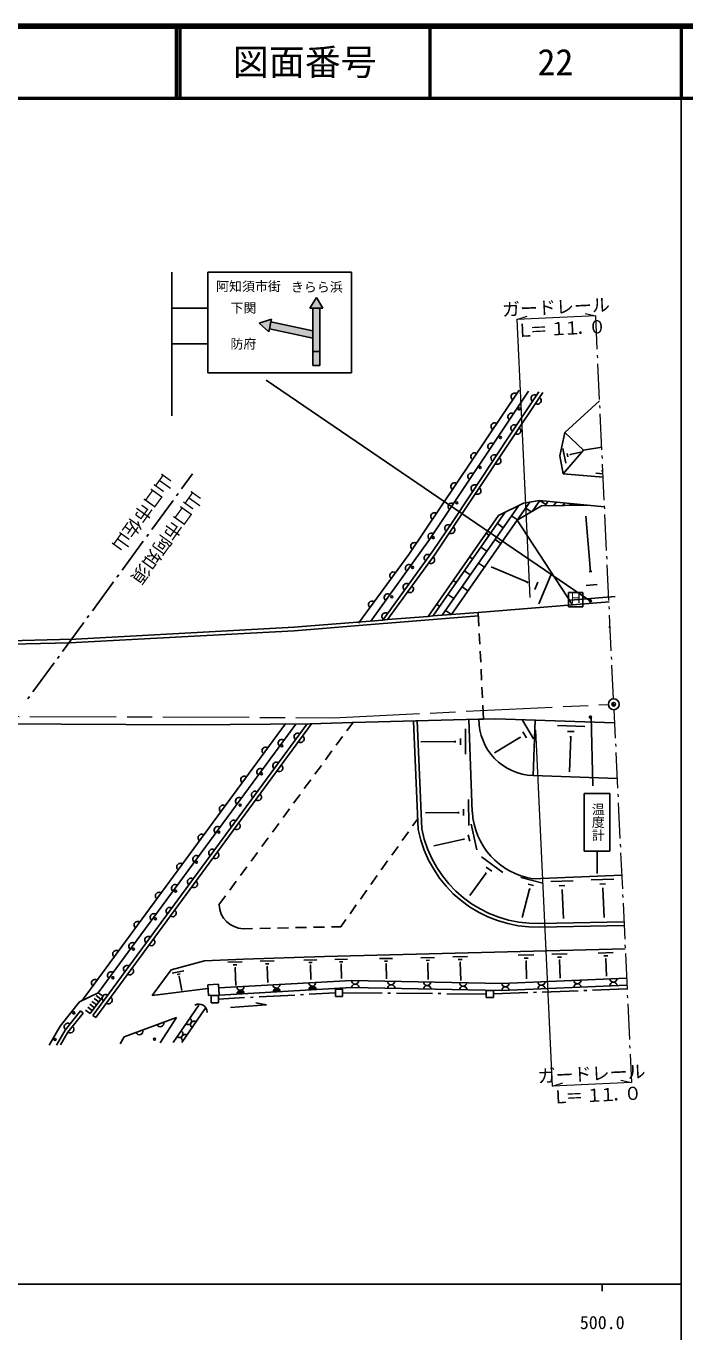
# Model space of a CAD drawing. Units: millimetres, scale not verified. Extents: x 40000 to 680000, y 20000 to 380000.
# Drawn here: x 487854 to 579500, y 198357 to 380000 of the extents above; entities that cross this region are included whole.
import ezdxf
from ezdxf.enums import TextEntityAlignment as Align

# ---------------------------------------------------------------- set-up
doc = ezdxf.new("R2010")
doc.units = ezdxf.units.MM
doc.header["$LTSCALE"] = 1000
doc.header["$PDMODE"] = 32
doc.header["$PDSIZE"] = 500
doc.linetypes.add('CHAIN', pattern=[18.5, 12, -1.5, 3.5, -1.5])
for name, color, linetype, lineweight in [('M-BGD', 7, 'Continuous', 25), ('M-BGD-HTXT', 7, 'Continuous', 13), ('M-BMK', 2, 'CHAIN', 13), ('M-BMK-ROW', 30, 'Continuous', 25), ('M-BMK-SRVR', 3, 'Continuous', 25), ('M-STR-HTXT', 7, 'Continuous', 13), ('M-STR-STR1', 1, 'Continuous', 25), ('M-STR-STRC', 7, 'Continuous', 25), ('M-TTL', 2, 'Continuous', 140), ('M-TTL-BAND', 7, 'Continuous', 25), ('M-TTL-LINE', 7, 'Continuous', 50)]:
    doc.layers.add(name, color=color, linetype=linetype, lineweight=lineweight)
for name, color, linetype in [('M-BMK-HTXT', 7, 'Continuous'), ('M-OTRS', 6, 'Continuous'), ('M-TTL-TXT', 7, 'Continuous')]:
    doc.layers.add(name, color=color, linetype=linetype)
doc.styles.add('@ＭＳ ゴシック', font='')
doc.styles.add('ＭＳ ゴシック', font='')
doc.styles.get('@ＭＳ ゴシック').set_extended_font_data('@MS Gothic')
doc.styles.get('ＭＳ ゴシック').set_extended_font_data('MS Gothic')

msp = doc.modelspace()

# ---------------------------------------------------------------- hatches: boundary and pattern name
at = {"layer": 'M-STR-STRC'}
for points in [[(528232, 342246), (529132, 340746), (528732, 340746), (528732, 332796), (527732, 332796), (527732, 340746), (527332, 340746)], [(520282, 338686), (521982, 339246), (521902, 338856), (527732, 337606), (527732, 336586), (521692, 337876), (521612, 337486)]]:
    msp.add_hatch(color=256, dxfattribs=at).paths.add_polyline_path(points)

# ---------------------------------------------------------------- linework, layer by layer
at = {"layer": 'M-BGD'}
for p, q in [((541089, 306505), (556434, 329370)), ((543983, 308574), (557747, 329241)), ((554680, 322381), (559181, 329103)), ((555151, 322161), (559742, 329044)), ((567643, 327892), (562797, 323475)), ((562100, 320206), (562797, 323475)), ((562797, 323475), (565377, 320992)), ((544748, 306540), (555151, 322161)), ((551279, 317254), (554680, 322381)), ((562565, 317721), (562100, 320206)), ((562530, 321249), (562953, 319215)), ((565377, 320992), (562565, 317731)), ((563102, 320568), (563203, 320067)), ((563543, 320468), (563573, 320338)), ((563563, 320398), (565036, 320711)), ((567942, 321407), (565377, 320992)), ((567907, 318159), (568097, 318139)), ((511003, 317700), (509474, 315612)), ((549568, 314656), (551279, 317254)), ((562575, 317731), (568138, 317237)), ((567115, 317817), (568118, 317738)), ((509002, 314967), (508765, 314644)), ((547227, 311094), (549568, 314656)), ((508293, 313999), (505339, 309964)), ((556386, 313302), (545732, 298041)), ((557067, 313633), (553571, 311905)), ((557939, 313775), (556188, 311267)), ((559564, 313286), (556188, 311267)), ((559272, 313987), (557067, 313633)), ((557359, 312942), (558111, 312412)), ((559312, 313987), (558282, 312523)), ((568335, 313118), (559272, 313987)), ((559372, 313977), (560145, 313437)), ((565969, 313355), (559564, 313286)), ((560455, 313879), (560045, 313287)), ((561608, 313770), (561278, 313308)), ((562751, 313661), (562510, 313320)), ((563412, 313602), (563763, 313352)), ((563893, 313553), (563743, 313332)), ((565046, 313444), (564976, 313344)), ((553571, 311905), (543787, 297888)), ((554513, 312367), (544439, 297939)), ((544496, 307061), (547227, 311094)), ((556188, 311267), (547025, 298143)), ((556188, 311267), (547025, 298143)), ((553412, 310802), (554235, 310222)), ((555386, 311867), (556208, 311297)), ((563873, 299499), (556188, 311267)), ((566382, 304124), (565720, 311841)), ((504866, 309319), (504630, 308996)), ((551861, 309446), (552272, 309156)), ((504158, 308351), (501204, 304316)), ((535809, 297246), (543983, 308574)), ((537473, 297378), (544496, 307061)), ((551121, 307511), (551944, 306941)), ((553095, 308586), (553917, 308006)), ((534116, 296963), (541089, 306505)), ((538125, 297439), (544748, 306540)), ((549560, 306156), (549971, 305865)), ((550794, 305295), (551616, 304725)), ((500731, 303671), (500495, 303348)), ((548821, 304230), (549643, 303650)), ((557623, 302638), (552539, 304766)), ((560850, 303625), (559181, 299643)), ((566182, 304113), (566573, 304144)), ((500022, 302702), (497069, 298668)), ((547269, 302865), (547680, 302585)), ((548503, 302004), (549326, 301434)), ((557673, 302759), (557574, 302508)), ((559027, 302630), (558617, 301637)), ((565763, 302198), (567317, 302331)), ((546530, 300939), (547352, 300369)), ((563601, 300141), (569805, 300670)), ((563871, 299501), (568944, 299907)), ((496596, 298023), (496360, 297700)), ((544968, 299584), (545379, 299294)), ((546202, 298723), (547025, 298143)), ((547013, 298151), (547031, 298153)), ((550763, 298451), (563871, 299501)), ((495887, 297054), (492934, 293020)), ((537433, 297348), (537503, 297418)), ((568929, 296399), (569109, 296409)), ((493923, 294198), (493901, 294197)), ((491752, 291406), (488799, 287372)), ((492461, 292375), (492225, 292052)), ((488326, 286726), (488090, 286404)), ((549460, 283552), (549929, 270702)), ((553179, 283657), (551475, 283610)), ((553179, 283657), (569729, 283069)), ((556888, 283462), (558435, 280868)), ((558682, 283464), (558402, 275736)), ((495656, 244466), (523901, 282916)), ((497143, 242373), (526948, 282930)), ((497544, 242073), (527569, 282941)), ((497890, 245542), (525364, 282918)), ((523861, 282875), (523941, 282946)), ((525324, 282888), (525394, 282958)), ((533393, 283229), (532477, 281984)), ((541752, 283321), (542404, 268256)), ((542253, 283342), (542895, 268347)), ((548961, 282248), (548986, 278710)), ((556970, 281838), (557463, 281007)), ((561781, 282697), (565560, 282562)), ((563165, 281887), (564117, 281858)), ((531885, 281178), (530997, 279969)), ((547560, 280472), (542779, 280446)), ((547560, 280582), (547560, 280362)), ((548261, 280914), (548272, 280032)), ((556550, 281026), (553035, 278926)), ((556490, 281126), (556611, 280926)), ((563617, 281116), (563433, 276264)), ((563497, 281125), (563727, 281116)), ((530404, 279164), (529516, 277955)), ((528924, 277149), (528035, 275940)), ((527443, 275135), (526555, 273926)), ((558402, 275736), (570090, 275351)), ((525963, 273120), (525074, 271912)), ((524482, 271106), (523594, 269897)), ((547984, 270720), (547985, 270489)), ((548695, 271071), (548707, 270169)), ((549405, 272426), (549450, 268817)), ((523002, 269091), (522113, 267883)), ((542332, 269750), (541621, 268751)), ((547984, 270609), (543424, 270553)), ((549781, 268998), (550568, 265431)), ((521521, 267077), (520633, 265868)), ((541041, 267936), (540171, 266714)), ((549362, 267504), (549564, 266612)), ((539590, 265900), (538720, 264678)), ((548751, 266902), (544573, 265984)), ((548721, 267012), (548771, 266791)), ((520040, 265063), (519152, 263854)), ((538140, 263864), (537270, 262642)), ((551190, 264429), (554180, 262248)), ((518560, 263048), (517672, 261839)), ((536690, 261827), (535820, 260606)), ((551815, 262145), (549574, 259044)), ((551725, 262205), (551915, 262075)), ((551874, 263017), (552626, 262466)), ((556697, 261570), (559756, 260762)), ((558351, 261392), (570710, 261900)), ((517079, 261034), (516191, 259825)), ((535239, 259791), (534369, 258569)), ((557902, 259948), (556875, 256017)), ((557681, 260659), (558443, 260460)), ((557812, 259968), (558003, 259918)), ((560828, 260994), (563945, 261119)), ((562021, 260414), (562803, 260456)), ((562343, 259813), (562534, 259814)), ((562443, 259814), (562599, 255864)), ((566461, 261222), (569608, 261357)), ((567665, 260643), (568456, 260674)), ((567986, 260022), (568187, 260032)), ((568086, 260032), (568252, 256003)), ((515599, 259019), (514683, 257774)), ((514683, 257764), (514683, 257774)), ((533789, 257755), (532919, 256533)), ((518066, 254440), (519348, 254467)), ((520348, 254487), (521847, 254518)), ((522847, 254539), (524347, 254570)), ((525346, 254590), (526846, 254621)), ((527846, 254642), (529346, 254673)), ((530345, 254693), (531627, 254720)), ((532339, 255718), (531627, 254720)), ((559312, 255168), (571010, 255405)), ((559323, 254667), (571040, 254904)), ((529348, 250597), (571185, 251646)), ((556321, 250764), (558486, 250827)), ((560982, 250891), (563127, 250944)), ((567437, 251050), (569532, 251113)), ((568229, 250650), (568761, 250671)), ((508050, 248743), (512669, 249962)), ((512669, 249962), (518092, 250210)), ((515927, 249776), (517922, 249839)), ((516679, 249407), (517181, 249417)), ((516880, 249006), (517011, 249016)), ((516940, 249006), (517014, 246550)), ((529348, 250597), (518092, 250210)), ((520407, 249913), (522342, 249966)), ((521150, 249543), (521631, 249554)), ((521341, 249162), (521461, 249163)), ((521401, 249162), (521464, 246957)), ((526472, 250072), (528316, 250114)), ((527174, 249722), (527635, 249722)), ((527355, 249351), (527465, 249351)), ((527415, 249351), (527448, 247356)), ((530812, 250158), (532576, 250190)), ((531474, 249818), (531925, 249828)), ((531655, 249467), (531765, 249467)), ((531705, 249467), (531748, 247533)), ((537016, 250276), (538820, 250319)), ((537698, 249937), (538149, 249937)), ((537879, 249576), (537989, 249576)), ((537929, 249576), (537972, 247461)), ((542760, 250405), (544684, 250457)), ((543492, 250035), (543973, 250055)), ((543683, 249654), (543803, 249664)), ((543743, 249664), (543806, 247389)), ((547210, 250531), (549245, 250584)), ((547982, 250141), (548494, 250152)), ((548183, 249740), (548314, 249741)), ((548254, 249740), (548317, 247245)), ((557144, 250354), (557685, 250365)), ((557355, 249923), (557495, 249934)), ((557425, 249923), (557488, 247488)), ((561795, 250481), (562336, 250491)), ((562006, 250050), (562146, 250060)), ((562076, 250060), (562139, 247574)), ((568441, 250239), (568571, 250239)), ((568511, 250239), (568574, 247844)), ((508050, 248743), (505409, 245151)), ((508191, 248262), (509794, 248595)), ((508863, 248063), (509264, 248153)), ((509074, 247772), (509174, 247793)), ((509124, 247782), (509537, 245828)), ((514649, 246216), (533121, 247254)), ((533121, 247254), (554031, 246841)), ((554031, 246841), (571371, 247577)), ((495276, 244285), (497890, 245542)), ((497890, 245542), (498552, 245052)), ((513155, 246134), (505409, 245151)), ((513125, 246625), (514628, 246717)), ((513207, 245132), (513125, 246625)), ((514628, 246717), (514710, 245214)), ((514710, 245214), (533133, 246252)), ((517216, 245398), (518208, 245469)), ((517236, 245538), (518108, 245650)), ((518178, 245560), (517236, 245538)), ((517246, 245468), (518178, 245560)), ((518208, 245469), (517246, 245468)), ((517276, 245628), (518058, 245740)), ((518108, 245650), (517276, 245628)), ((517356, 245739), (517947, 245820)), ((518058, 245740), (517356, 245739)), ((517947, 245820), (517506, 245839)), ((522218, 245685), (523210, 245767)), ((522227, 245766), (523170, 245867)), ((523210, 245767), (522227, 245766)), ((522257, 245876), (523119, 245957)), ((523170, 245867), (522257, 245876)), ((522347, 245996), (522999, 246077)), ((523119, 245957), (522347, 245996)), ((522999, 246077), (522538, 246127)), ((527219, 245973), (528211, 246044)), ((527229, 246063), (528181, 246135)), ((528211, 246044), (527229, 246063)), ((527259, 246153), (528131, 246235)), ((528181, 246135), (527259, 246153)), ((527319, 246254), (528060, 246315)), ((528131, 246235), (527319, 246254)), ((527439, 246364), (527930, 246395)), ((528060, 246315), (527439, 246364)), ((533133, 246252), (554043, 245839)), ((554043, 245839), (571423, 246575)), ((495276, 244285), (492594, 240894)), ((496419, 243525), (497082, 243035)), ((496710, 243926), (497372, 243446)), ((498552, 245052), (496782, 242633)), ((497010, 244338), (497672, 243848)), ((497310, 244739), (497972, 244249)), ((497600, 245140), (498262, 244650)), ((508294, 238590), (511866, 243807)), ((514710, 245214), (513207, 245132)), ((516286, 243482), (521288, 243840)), ((519814, 244128), (521288, 243840)), ((493266, 240313), (495398, 243022)), ((493678, 240033), (495789, 242712)), ((495398, 243022), (495789, 242712)), ((496119, 243124), (496782, 242633)), ((497143, 242373), (497544, 242073)), ((508781, 242078), (501517, 239422)), ((506520, 238547), (508781, 242078)), ((508791, 242078), (506520, 238547)), ((509527, 238611), (512768, 243347)), ((492594, 240894), (491064, 238235)), ((492076, 238257), (493266, 240313)), ((492658, 238267), (493678, 240033)), ((501517, 239422), (500927, 238439))]:
    msp.add_line(p, q, dxfattribs=at)
for centre in [(556468, 326744), (553837, 322761), (551006, 318597), (547775, 313701), (544484, 308845), (541623, 304711), (538722, 300618), (523444, 279898), (520602, 275975), (517631, 271630), (514669, 267857), (511558, 263703), (508656, 259680), (505845, 255817), (502773, 251613), (499932, 247630), (494486, 242720), (491875, 239038), (505718, 239067)]:
    msp.add_circle(centre, 140, dxfattribs=at)
for centre, radius, start, end in [((555824, 328457), 501, 56.1387, 236.1387), ((558591, 328220), 501, 56.16011, 236.16011), ((559012, 327920), 501, 234.60326, 57.91111), ((555377, 325670), 501, 56.33894, 236.33894), ((553033, 324303), 501, 56.1387, 236.1387), ((555800, 324056), 501, 56.16011, 236.16011), ((556181, 323716), 501, 236.25718, 56.25718), ((552596, 321506), 501, 56.33894, 236.33894), ((550232, 320140), 501, 56.1387, 236.1387), ((553019, 319883), 501, 56.45251, 236.45251), ((553410, 319542), 501, 236.10097, 56.60488), ((547441, 315976), 501, 56.1387, 236.1387), ((549815, 317332), 501, 56.33894, 236.33894), ((550258, 315709), 501, 56.64208, 236.64208), ((550630, 315369), 501, 236.10097, 56.60488), ((547044, 313159), 501, 56.33894, 236.33894), ((544650, 311812), 501, 56.1387, 236.1387), ((546587, 310141), 501, 55.84887, 235.84887), ((544263, 308985), 501, 56.33894, 236.33894), ((546988, 309901), 501, 235.69948, 57.00637), ((541859, 307649), 501, 56.1387, 236.1387), ((543736, 306017), 501, 54.04114, 234.04114), ((544187, 305747), 501, 232.19907, 55.77332), ((538948, 303575), 501, 53.83928, 233.83928), ((541112, 304590), 501, 54.15906, 234.15906), ((540795, 301964), 501, 54.04114, 234.04114), ((541246, 301694), 501, 232.19907, 55.77332), ((535987, 299531), 501, 53.83928, 233.83928), ((538170, 300527), 501, 54.15906, 234.15906), ((537853, 297900), 501, 54.04114, 234.04114), ((558662, 283565), 7828, 179.78926, 268.10031), ((525627, 281144), 501, 53.69443, 233.69443), ((523413, 280269), 501, 53.69443, 233.69443), ((526029, 280854), 501, 233.69443, 53.69443), ((521169, 279203), 501, 53.69443, 233.69443), ((520442, 276235), 501, 53.69443, 233.69443), ((522666, 277110), 501, 53.69443, 233.69443), ((523067, 276810), 501, 233.69443, 53.69443), ((518208, 275160), 501, 53.69443, 233.69443), ((517480, 272192), 501, 53.69443, 233.69443), ((519694, 273067), 501, 53.69443, 233.69443), ((520096, 272766), 501, 233.69443, 53.69443), ((515236, 271116), 501, 53.69443, 233.69443), ((559852, 271217), 9934, 182.96284, 261.32602), ((516723, 269033), 501, 53.69443, 233.69443), ((517134, 268733), 501, 233.69443, 53.69443), ((512275, 267082), 501, 53.69443, 233.69443), ((514509, 268158), 501, 53.69443, 233.69443), ((558869, 271426), 16760, 190.89898, 271.5632), ((558869, 271426), 16258, 190.89898, 271.5632), ((513761, 264989), 501, 53.69443, 233.69443), ((509303, 263039), 501, 53.69443, 233.69443), ((511547, 264114), 501, 53.69443, 233.69443), ((514163, 264689), 501, 233.69443, 53.69443), ((508576, 260081), 501, 53.69443, 233.69443), ((510790, 260956), 501, 53.69443, 233.69443), ((511191, 260656), 501, 233.69443, 53.69443), ((506332, 259005), 501, 53.69443, 233.69443), ((505604, 256037), 501, 53.69443, 233.69443), ((507828, 256912), 501, 53.69443, 233.69443), ((508230, 256612), 501, 233.69443, 53.69443), ((518181, 257939), 3498, 182.91626, 268.04229), ((503370, 254962), 501, 53.69443, 233.69443), ((502643, 252004), 501, 53.69443, 233.69443), ((504857, 252869), 501, 53.69443, 233.69443), ((505258, 252578), 501, 233.69443, 53.69443), ((500399, 250928), 501, 53.69443, 233.69443), ((501885, 248835), 501, 53.69443, 233.69443), ((502297, 248535), 501, 233.69443, 53.69443), ((497437, 246884), 501, 53.69443, 233.69443), ((499671, 247960), 501, 53.69443, 233.69443), ((533622, 247245), 501, 178.86355, 358.86355), ((538624, 247141), 501, 178.86355, 358.86355), ((543636, 247048), 501, 178.86355, 358.86355), ((559534, 247070), 501, 182.45479, 2.45479), ((564545, 247287), 501, 182.45479, 2.45479), ((569547, 247504), 501, 182.45479, 2.45479), ((498924, 244791), 501, 53.69443, 233.69443), ((517656, 246381), 501, 183.22029, 3.22029), ((517707, 245378), 501, 3.22029, 183.22029), ((522657, 246668), 501, 183.22029, 3.22029), ((522719, 245666), 501, 3.22029, 183.22029), ((527659, 246946), 501, 183.22029, 3.22029), ((527720, 245943), 501, 3.22029, 183.22029), ((533634, 246242), 501, 358.86355, 178.86355), ((538646, 246139), 501, 358.86355, 178.86355), ((543658, 246035), 501, 358.86355, 178.86355), ((548648, 246944), 501, 178.86355, 358.86355), ((548670, 245942), 501, 358.86355, 178.86355), ((554532, 246862), 501, 182.45479, 2.45479), ((554544, 245860), 501, 2.45479, 182.45479), ((559545, 246067), 501, 2.45479, 182.45479), ((564557, 246285), 501, 2.45479, 182.45479), ((569558, 246502), 501, 2.45479, 182.45479), ((499325, 244501), 501, 233.69443, 53.69443), ((511887, 242804), 1153, 359.3685, 117.90556), ((510355, 241589), 501, 235.60988, 55.60988), ((511228, 241089), 501, 55.60986, 235.60986), ((493657, 240805), 501, 51.69243, 231.69243), ((494008, 240454), 501, 231.69243, 51.69243), ((503611, 240197), 501, 201.24928, 18.82481), ((506506, 241294), 501, 205.42889, 14.6452), ((509165, 239824), 501, 233.63083, 57.58892), ((509967, 239233), 501, 57.03497, 234.18476)]:
    msp.add_arc(centre, radius, start, end, dxfattribs=at)
at = {"layer": 'M-BGD-HTXT'}
for p, q in [((567313, 335039), (567095, 339709)), ((567368, 333840), (567350, 334240)), ((567638, 328046), (567405, 333041)), ((567693, 326848), (567675, 327247)), ((567963, 321054), (567731, 326048)), ((568019, 319855), (568000, 320255)), ((568288, 314061), (568056, 319056)), ((568344, 312863), (568325, 313262)), ((568613, 307069), (568381, 312064)), ((568669, 305870), (568651, 306270)), ((568939, 300077), (568706, 305071)), ((568994, 298878), (568976, 299277)), ((569264, 293084), (569031, 298079)), ((569320, 291885), (569301, 292285)), ((569574, 286416), (569357, 291086)), ((569636, 284913), (569820, 280964)), ((569857, 280165), (569876, 279766)), ((569913, 278966), (570146, 273972)), ((570183, 273173), (570202, 272773)), ((570239, 271974), (570472, 266979)), ((570509, 266180), (570528, 265781)), ((570565, 264982), (570798, 259987)), ((570835, 259188), (570854, 258788)), ((570891, 257989), (571124, 252995)), ((571161, 252195), (571179, 251796)), ((571217, 250997), (571450, 246002)), ((571487, 245203), (571505, 244804)), ((571543, 244004), (571775, 239010)), ((571813, 238211), (571831, 237811)), ((571868, 237012), (572053, 233063))]:
    msp.add_line(p, q, dxfattribs=at)
at = {"layer": 'M-BMK'}
for p, q in [((530585, 283797), (568853, 285633)), ((469891, 284055), (530585, 283797))]:
    msp.add_line(p, q, dxfattribs=at)
at = {"layer": 'M-BMK-ROW'}
for p, q in [((526445, 245277), (526045, 245256)), ((530878, 245507), (527244, 245318)), ((530878, 246028), (531880, 246029)), ((530879, 245026), (530878, 246028)), ((531880, 246029), (531881, 245027)), ((537369, 245481), (531881, 245528)), ((538569, 245470), (538169, 245474)), ((544369, 245420), (539369, 245463)), ((545569, 245409), (545169, 245413)), ((551858, 245355), (546369, 245403)), ((551857, 245856), (552860, 245858)), ((551859, 244854), (551857, 245856)), ((552860, 245858), (552861, 244855)), ((557655, 245556), (552860, 245376)), ((558854, 245601), (558454, 245586)), ((564650, 245819), (559654, 245631)), ((565849, 245864), (565450, 245849)), ((571443, 246073), (566649, 245894)), ((513618, 245132), (514620, 245134)), ((513619, 244130), (513618, 245132)), ((514622, 244131), (513619, 244130)), ((514620, 245134), (514622, 244131)), ((518256, 244851), (514621, 244663)), ((519454, 244914), (519055, 244893)), ((525246, 245214), (520253, 244955)), ((531881, 245027), (530879, 245026)), ((552861, 244855), (551859, 244854))]:
    msp.add_line(p, q, dxfattribs=at)
at = {"layer": 'M-BMK-SRVR'}
msp.add_circle((569605, 285664), 752, dxfattribs=at)
at = {"layer": 'M-OTRS'}
msp.add_point((569605, 285664), dxfattribs=at)
at = {"layer": 'M-STR-HTXT'}
for p, q in [((567095, 339709), (556130, 339193)), ((565621, 340028), (567095, 339709)), ((556130, 339193), (557563, 339656)), ((556130, 339193), (557927, 300494)), ((561087, 232557), (558784, 282081)), ((572053, 233063), (561087, 232557)), ((561087, 232557), (562520, 233010)), ((570579, 233392), (572053, 233063))]:
    msp.add_line(p, q, dxfattribs=at)
at = {"layer": 'M-STR-STR1'}
for p, q in [((538164, 296945), (550787, 297956)), ((543791, 297893), (544443, 297945)), ((544443, 297945), (545737, 298049)), ((545737, 298049), (547013, 298151)), ((547031, 298153), (550763, 298451)), ((550855, 296524), (550763, 298451)), ((525135, 296389), (493874, 294693)), ((525115, 296389), (537473, 297378)), ((525155, 295895), (537513, 296884)), ((537473, 297378), (538125, 297439)), ((537519, 296884), (538171, 296945)), ((538125, 297439), (543791, 297893)), ((468515, 294097), (494285, 294703)), ((525162, 295894), (493901, 294197)), ((550975, 294027), (550903, 295526)), ((468509, 293600), (493923, 294198)), ((551095, 291530), (551023, 293028)), ((551215, 289033), (551143, 290531)), ((551334, 286536), (551262, 288034)), ((551475, 283610), (551382, 285537)), ((550834, 283592), (533301, 283105)), ((551475, 283610), (550834, 283592)), ((483706, 282931), (510670, 282817)), ((527369, 282940), (510670, 282817)), ((533301, 283105), (527369, 282940))]:
    msp.add_line(p, q, dxfattribs=at)
at = {"layer": 'M-STR-STRC'}
for p, q in [((508112, 345786), (508112, 325786)), ((513112, 331776), (513112, 345786)), ((513112, 345786), (533112, 345786)), ((533112, 345786), (533112, 331786)), ((528232, 342246), (527332, 340746)), ((528232, 342246), (529132, 340746)), ((513112, 340786), (508112, 340786)), ((527732, 340746), (527332, 340746)), ((528732, 340746), (527732, 340746)), ((527732, 340746), (527732, 332796)), ((528732, 332796), (528732, 340746)), ((528732, 340746), (529132, 340746)), ((520282, 338686), (521982, 339246)), ((520282, 338686), (521612, 337486)), ((521692, 337876), (521612, 337486)), ((521902, 338856), (521692, 337876)), ((527732, 336586), (521692, 337876)), ((521902, 338856), (521982, 339246)), ((527732, 337606), (521902, 338856)), ((513112, 335786), (508112, 335786)), ((527732, 334746), (528732, 334746)), ((527732, 332796), (528732, 332796)), ((513112, 331776), (533112, 331776)), ((566232, 300116), (521232, 330736)), ((563297, 299196), (563297, 301196)), ((563297, 301196), (565297, 301196)), ((565297, 301196), (565297, 299196)), ((566322, 299996), (566392, 300066)), ((565297, 299196), (563297, 299196)), ((566307, 283842), (566377, 283912)), ((566470, 283949), (566708, 274326)), ((565510, 273263), (569079, 273263)), ((565510, 273263), (565510, 265227)), ((569079, 273263), (569079, 265227)), ((565510, 265227), (569079, 265227)), ((567295, 265227), (567295, 262137))]:
    msp.add_line(p, q, dxfattribs=at)
for centre, radius in [((566352, 300036), 140), ((566352, 300036), 110), ((566352, 300036), 80), ((566352, 300036), 50), ((566352, 300036), 20), ((566347, 283882), 140), ((566347, 283882), 140), ((566347, 283882), 110), ((566347, 283882), 80), ((566347, 283882), 50)]:
    msp.add_circle(centre, radius, dxfattribs=at)
at = {"layer": 'M-TTL'}
msp.add_line((680000, 380000), (40000, 380000), dxfattribs=at)
at = {"layer": 'M-TTL-BAND'}
for p, q in [((579000, 20000), (579000, 370000)), ((40000, 205000), (579000, 205000)), ((568000, 205000), (568000, 204000))]:
    msp.add_line(p, q, dxfattribs=at)
at = {"layer": 'M-TTL-LINE'}
for p, q in [((508747, 380000), (508747, 370000)), ((509247, 380000), (509247, 370000)), ((543997, 380000), (543997, 370000)), ((579000, 380000), (579000, 370000)), ((40000, 370000), (680000, 370000))]:
    msp.add_line(p, q, dxfattribs=at)

# ---------------------------------------------------------------- texts
at = {"layer": 'M-BMK-HTXT', "style": 'ＭＳ ゴシック'}
for s, p in [('山口市佐山', (499283, 308044)), ('山口市阿知須', (501929, 303584))]:
    msp.add_text(s, height=1833, rotation=234.372, dxfattribs=at).set_placement(p, align=Align.BOTTOM_RIGHT)
at = {"layer": 'M-STR-HTXT', "style": 'ＭＳ ゴシック'}
for s, p in [('ガードレール', (554136, 339100)), ('Ｌ', (556104, 336185)), ('＝', (557988, 336268)), ('１', (560755, 336402)), ('１', (562629, 336485)), ('０', (566107, 336650)), ('．', (564413, 336568)), ('ガードレール', (559093, 232464)), ('０', (571074, 230015)), ('Ｌ', (561071, 229550)), ('＝', (562946, 229633)), ('１', (565722, 229757)), ('１', (567596, 229850)), ('．', (569380, 229932))]:
    msp.add_text(s, height=1833, rotation=2.661, dxfattribs=at).set_placement(p, align=Align.BOTTOM_LEFT)
at = {"layer": 'M-STR-STRC', "style": 'ＭＳ ゴシック'}
for s, p in [('阿知須市街', (514282, 342746)), ('きらら浜', (524695, 342649)), ('下関', (516282, 339746)), ('防府', (516282, 334746)), ('Ｈ', (563423, 299359))]:
    msp.add_text(s, height=1320, dxfattribs=at).set_placement(p, align=Align.BOTTOM_LEFT)
at = {"layer": 'M-STR-STRC', "style": '@ＭＳ ゴシック'}
msp.add_text('温度計', height=1320, rotation=270, dxfattribs=at).set_placement((566371, 271965), align=Align.BOTTOM_LEFT)
at = {"layer": 'M-TTL-BAND', "style": 'ＭＳ ゴシック'}
msp.add_text('500.0', height=1833, dxfattribs=at).set_placement((568000, 198195), align=Align.BOTTOM_CENTER)
at = {"layer": 'M-TTL-TXT', "style": 'ＭＳ ゴシック'}
for s, p in [('図面番号', (526622, 375000)), ('22', (561497, 375000))]:
    msp.add_text(s, height=3666, dxfattribs=at).set_placement(p, align=Align.MIDDLE_CENTER)

doc.saveas('drawing.dxf')
